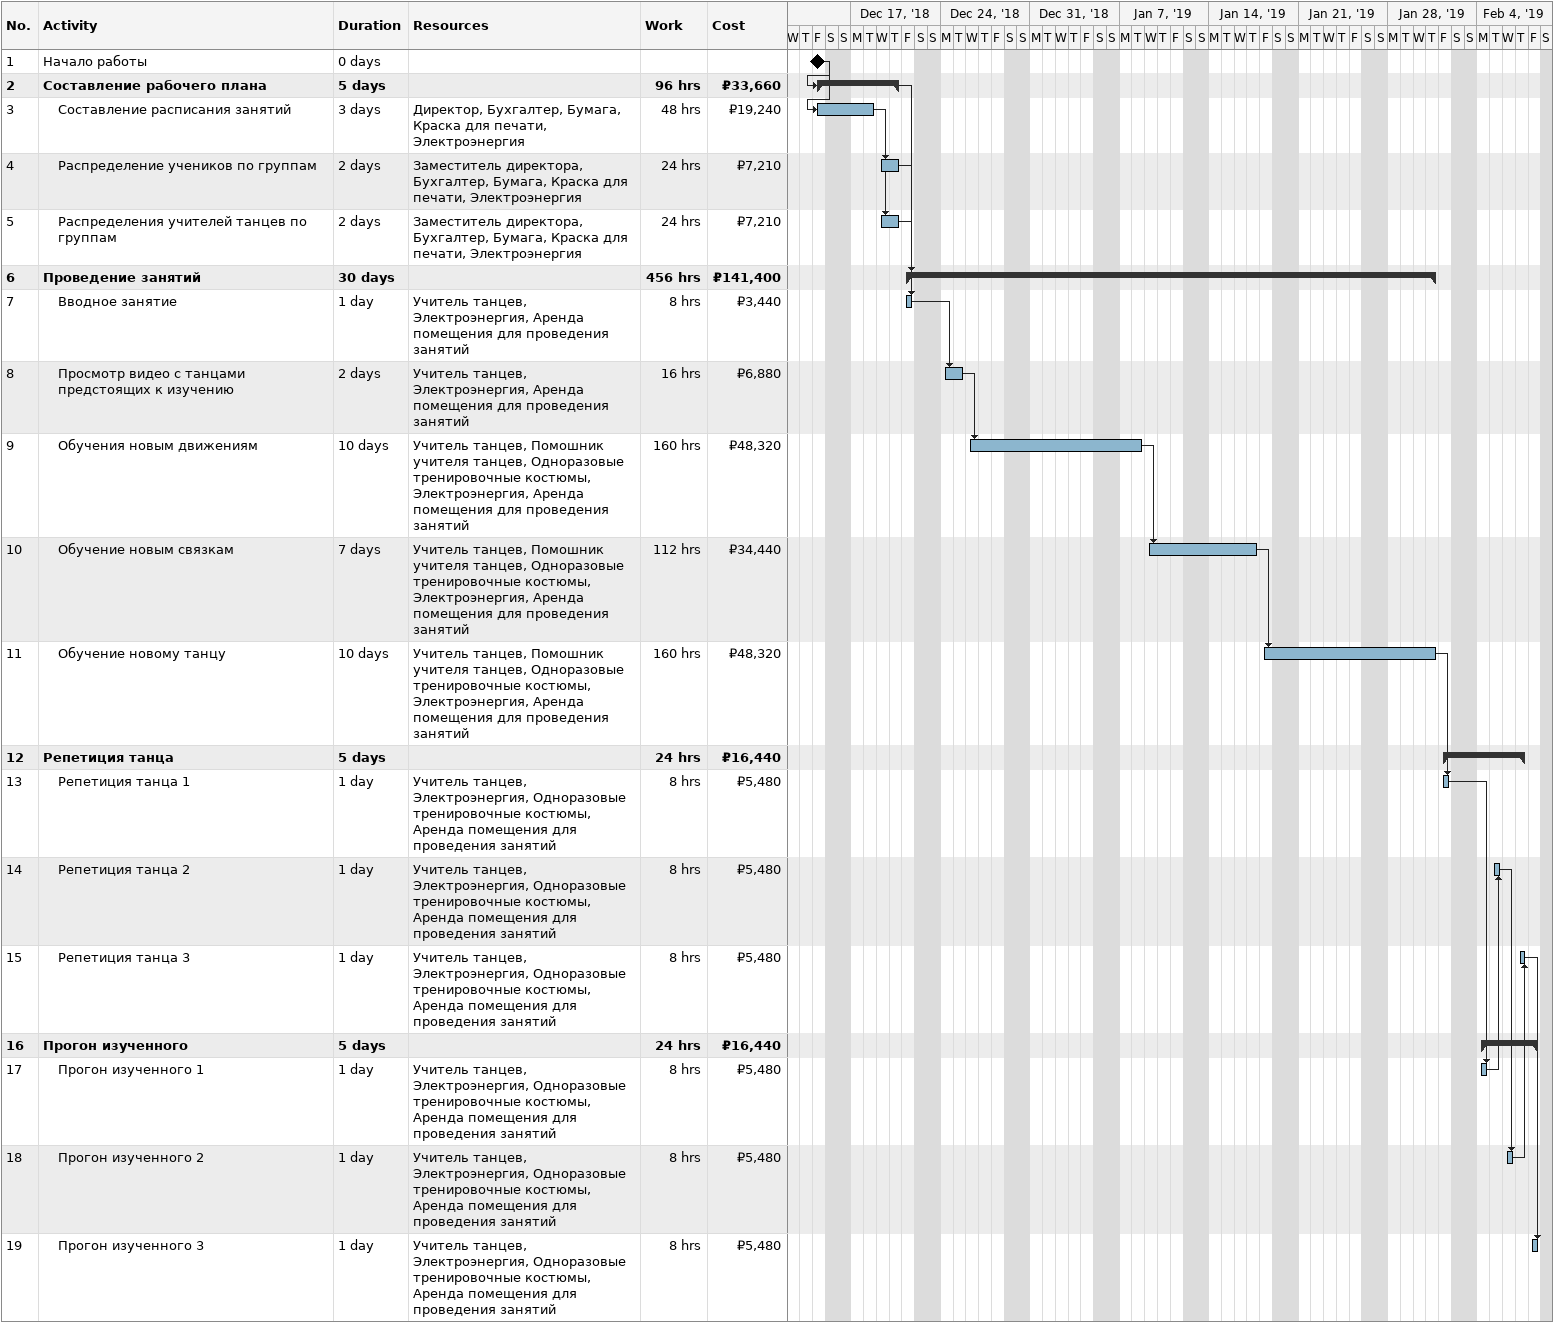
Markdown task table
| ID | Level | Task | Duration | Start | Finish | Predecessors | Resources | Work (h) | Cost (₽) |
|---|---|---|---|---|---|---|---|---|---|
| 1 | 1 | Начало работы | 0d | 2018-12-14 | 2018-12-14 |  |  |  |  |
| 2 | 1 | **Составление рабочего плана** | 5d | 2018-12-14 | 2018-12-20 | 1 |  | 96 | 33660 |
| 3 | 2 | Составление расписания занятий | 3d | 2018-12-14 | 2018-12-18 | 1 | Директор, Бухгалтер, Бумага, Краска для печати, Электроэнергия | 48 | 19240 |
| 4 | 2 | Распределение учеников по группам | 2d | 2018-12-19 | 2018-12-20 | 3 | Заместитель директора, Бухгалтер, Бумага, Краска для печати, Электроэнергия | 24 | 7210 |
| 5 | 2 | Распределения учителей танцев по группам | 2d | 2018-12-19 | 2018-12-20 | 3 | Заместитель директора, Бухгалтер, Бумага, Краска для печати, Электроэнергия | 24 | 7210 |
| 6 | 1 | **Проведение занятий** | 30d | 2018-12-21 | 2019-01-31 | 2 |  | 456 | 141400 |
| 7 | 2 | Вводное занятие | 1d | 2018-12-21 | 2018-12-21 | 4, 5 | Учитель танцев, Электроэнергия, Аренда помещения для проведения занятий | 8 | 3440 |
| 8 | 2 | Просмотр видео с танцами предстоящих к изучению | 2d | 2018-12-24 | 2018-12-25 | 7 | Учитель танцев, Электроэнергия, Аренда помещения для проведения занятий | 16 | 6880 |
| 9 | 2 | Обучения новым движениям | 10d | 2018-12-26 | 2019-01-08 | 8 | Учитель танцев, Помошник учителя танцев, Одноразовые тренировочные костюмы, Электроэнергия, Аренда помещения для проведения занятий | 160 | 48320 |
| 10 | 2 | Обучение новым связкам | 7d | 2019-01-09 | 2019-01-17 | 9 | Учитель танцев, Помошник учителя танцев, Одноразовые тренировочные костюмы, Электроэнергия, Аренда помещения для проведения занятий | 112 | 34440 |
| 11 | 2 | Обучение новому танцу | 10d | 2019-01-18 | 2019-01-31 | 10 | Учитель танцев, Помошник учителя танцев, Одноразовые тренировочные костюмы, Электроэнергия, Аренда помещения для проведения занятий | 160 | 48320 |
| 12 | 1 | **Репетиция танца** | 5d | 2019-02-01 | 2019-02-07 |  |  | 24 | 16440 |
| 13 | 2 | Репетиция танца 1 | 1d | 2019-02-01 | 2019-02-01 | 11 | Учитель танцев, Электроэнергия, Одноразовые тренировочные костюмы, Аренда помещения для проведения занятий | 8 | 5480 |
| 14 | 2 | Репетиция танца 2 | 1d | 2019-02-05 | 2019-02-05 | 17 | Учитель танцев, Электроэнергия, Одноразовые тренировочные костюмы, Аренда помещения для проведения занятий | 8 | 5480 |
| 15 | 2 | Репетиция танца 3 | 1d | 2019-02-07 | 2019-02-07 | 18 | Учитель танцев, Электроэнергия, Одноразовые тренировочные костюмы, Аренда помещения для проведения занятий | 8 | 5480 |
| 16 | 1 | **Прогон изученного** | 5d | 2019-02-04 | 2019-02-08 |  |  | 24 | 16440 |
| 17 | 2 | Прогон изученного 1 | 1d | 2019-02-04 | 2019-02-04 | 13 | Учитель танцев, Электроэнергия, Одноразовые тренировочные костюмы, Аренда помещения для проведения занятий | 8 | 5480 |
| 18 | 2 | Прогон изученного 2 | 1d | 2019-02-06 | 2019-02-06 | 14 | Учитель танцев, Электроэнергия, Одноразовые тренировочные костюмы, Аренда помещения для проведения занятий | 8 | 5480 |
| 19 | 2 | Прогон изученного 3 | 1d | 2019-02-08 | 2019-02-08 | 15 | Учитель танцев, Электроэнергия, Одноразовые тренировочные костюмы, Аренда помещения для проведения занятий | 8 | 5480 |
